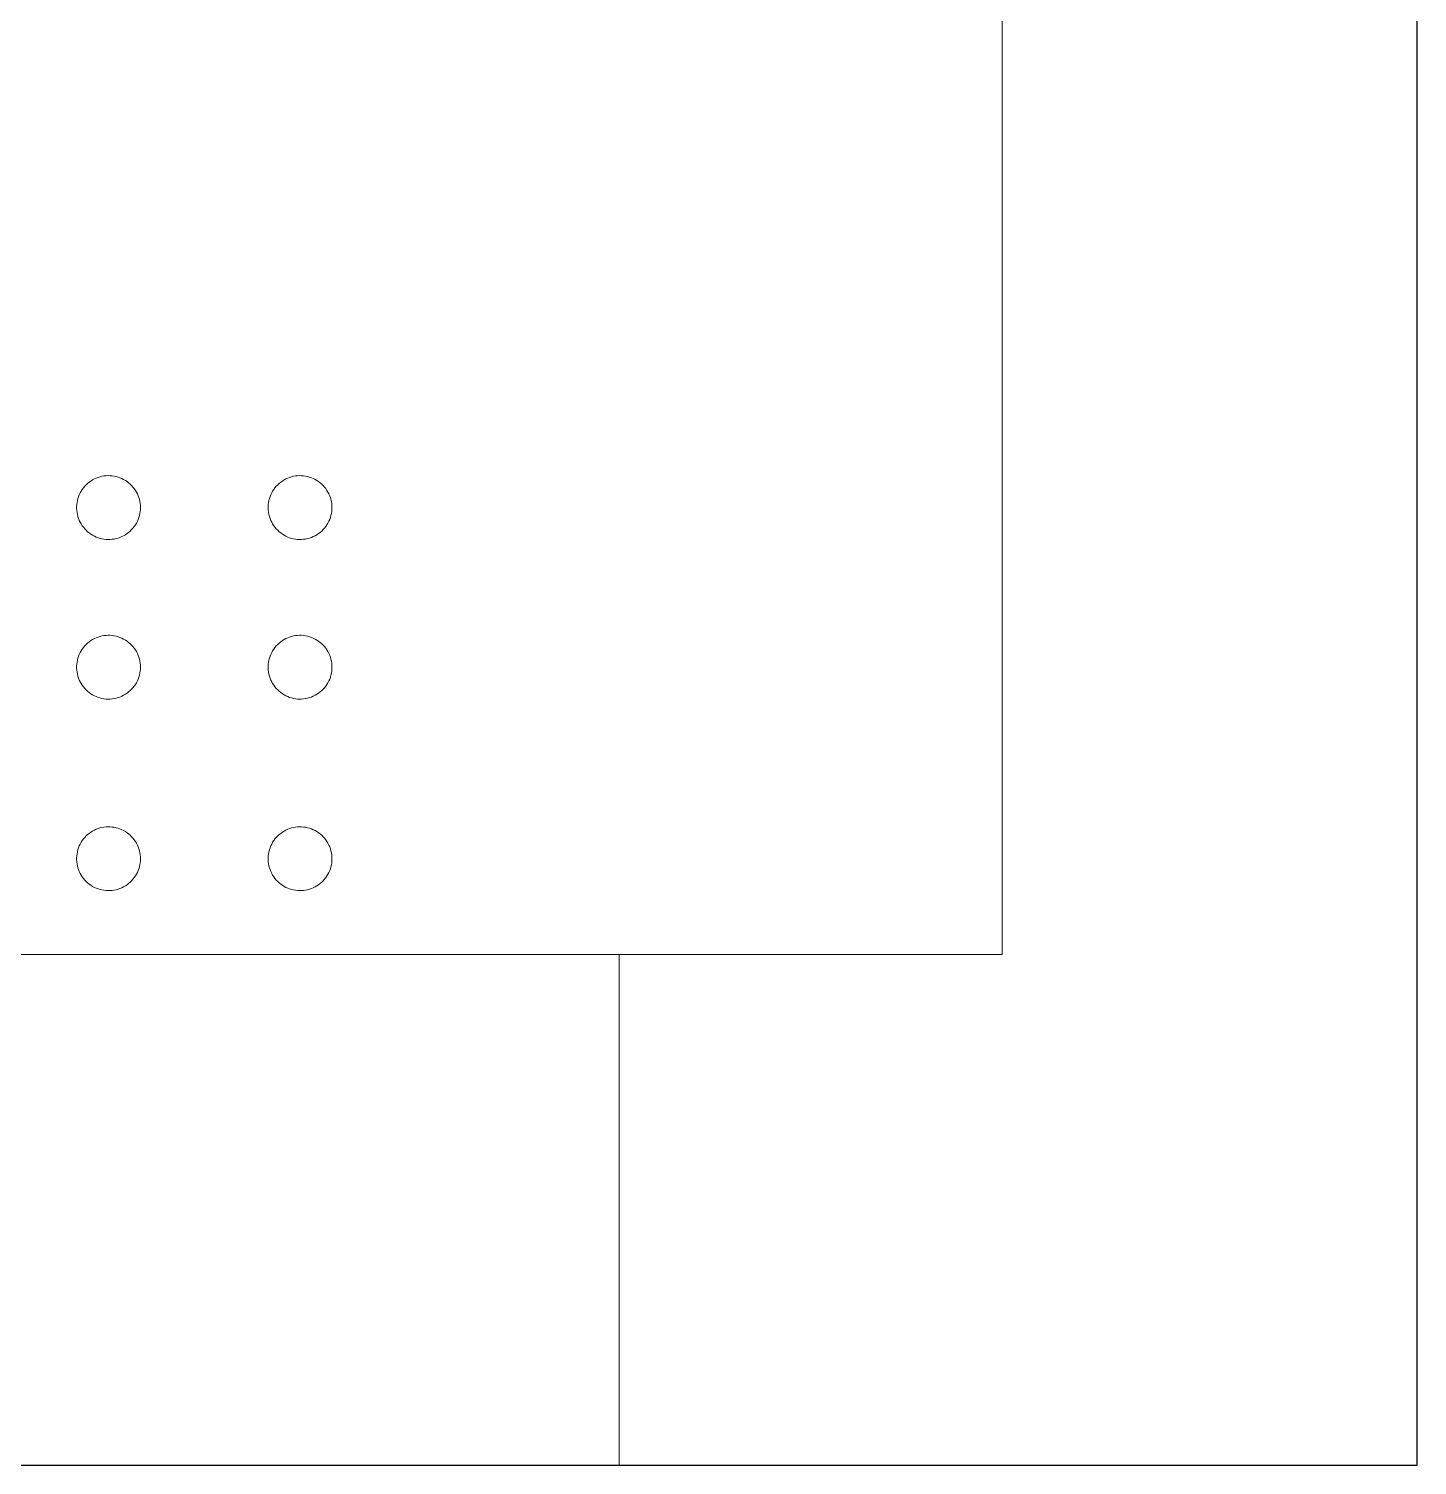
# Paper-space layout 'Sample Network Drawing - A1 Sheet' of a CAD drawing. Extents: x 49 to 806, y 22 to 564.
# Drawn here: x 286.088 to 289.707, y 146.041 to 149.785 of the extents above; entities that cross this region are included whole.
import ezdxf

# ---------------------------------------------------------------- set-up
doc = ezdxf.new("R2010")
doc.units = 0
doc.layers.add('N-EQPM-EXST', color=252, linetype='Continuous', lineweight=25)

psp = doc.layouts.new('Sample Network Drawing - A1 Sheet')

# ---------------------------------------------------------------- linework, layer by layer
at = {"layer": 'N-EQPM-EXST', "lineweight": 30}
for p, q in [((289.7074, 146.0411), (289.7074, 161.1823)), ((289.7074, 146.0411), (289.7074, 161.1823)), ((282.4696, 146.0411), (289.7074, 146.0411)), ((282.4696, 146.0411), (289.7074, 146.0411))]:
    psp.add_line(p, q, dxfattribs=at)
at = {"layer": 'N-EQPM-EXST', "lineweight": 0}
for points in [[(288.6259, 153.4453), (282.8855, 153.4453), (282.8855, 147.3722), (288.6259, 147.3722), (288.6259, 153.4453)], [(286.3797, 148.5369), (286.3795, 148.5421), (286.379, 148.5474), (286.3782, 148.5526), (286.377, 148.5578), (286.3755, 148.5628), (286.3737, 148.5678), (286.3716, 148.5726), (286.3692, 148.5773), (286.3665, 148.5818), (286.3635, 148.5862), (286.3602, 148.5903), (286.3567, 148.5943), (286.3529, 148.598), (286.3489, 148.6014), (286.3447, 148.6046), (286.3403, 148.6076), (286.3358, 148.6102), (286.331, 148.6125), (286.3262, 148.6146), (286.3212, 148.6163), (286.3161, 148.6177), (286.3109, 148.6188), (286.3057, 148.6196), (286.3004, 148.62), (286.2951, 148.6201), (286.2899, 148.6198), (286.2846, 148.6192), (286.2794, 148.6183), (286.2743, 148.6171), (286.2693, 148.6155), (286.2643, 148.6136), (286.2595, 148.6114), (286.2549, 148.6089), (286.2504, 148.6061), (286.2461, 148.6031), (286.242, 148.5997), (286.2381, 148.5962), (286.2345, 148.5923), (286.2311, 148.5883), (286.2279, 148.584), (286.2251, 148.5796), (286.2225, 148.575), (286.2203, 148.5702), (286.2183, 148.5653), (286.2166, 148.5603), (286.2153, 148.5552), (286.2143, 148.55), (286.2137, 148.5448), (286.2133, 148.5395), (286.2133, 148.5342), (286.2137, 148.529), (286.2143, 148.5237), (286.2153, 148.5185), (286.2166, 148.5134), (286.2183, 148.5084), (286.2203, 148.5035), (286.2225, 148.4987), (286.2251, 148.4941), (286.2279, 148.4897), (286.2311, 148.4854), (286.2345, 148.4814), (286.2381, 148.4776), (286.242, 148.474), (286.2461, 148.4707), (286.2504, 148.4676), (286.2549, 148.4648), (286.2595, 148.4623), (286.2643, 148.4601), (286.2693, 148.4583), (286.2743, 148.4567), (286.2794, 148.4554), (286.2846, 148.4545), (286.2899, 148.4539), (286.2951, 148.4537), (286.3004, 148.4538), (286.3057, 148.4542), (286.3109, 148.4549), (286.3161, 148.456), (286.3212, 148.4574), (286.3262, 148.4592), (286.331, 148.4612), (286.3358, 148.4635), (286.3403, 148.4662), (286.3447, 148.4691), (286.3489, 148.4723), (286.3529, 148.4758), (286.3567, 148.4795), (286.3602, 148.4834), (286.3635, 148.4875), (286.3665, 148.4919), (286.3692, 148.4964), (286.3716, 148.5011), (286.3737, 148.506), (286.3755, 148.5109), (286.377, 148.516), (286.3782, 148.5211), (286.379, 148.5263), (286.3795, 148.5316), (286.3797, 148.5369)], [(286.3797, 148.5369), (286.3795, 148.5421), (286.379, 148.5474), (286.3782, 148.5526), (286.377, 148.5578), (286.3755, 148.5628), (286.3737, 148.5678), (286.3716, 148.5726), (286.3692, 148.5773), (286.3665, 148.5818), (286.3635, 148.5862), (286.3602, 148.5903), (286.3567, 148.5943), (286.3529, 148.598), (286.3489, 148.6014), (286.3447, 148.6046), (286.3403, 148.6076), (286.3358, 148.6102), (286.331, 148.6125), (286.3262, 148.6146), (286.3212, 148.6163), (286.3161, 148.6177), (286.3109, 148.6188), (286.3057, 148.6196), (286.3004, 148.62), (286.2951, 148.6201), (286.2899, 148.6198), (286.2846, 148.6192), (286.2794, 148.6183), (286.2743, 148.6171), (286.2693, 148.6155), (286.2643, 148.6136), (286.2595, 148.6114), (286.2549, 148.6089), (286.2504, 148.6061), (286.2461, 148.6031), (286.242, 148.5997), (286.2381, 148.5962), (286.2345, 148.5923), (286.2311, 148.5883), (286.2279, 148.584), (286.2251, 148.5796), (286.2225, 148.575), (286.2203, 148.5702), (286.2183, 148.5653), (286.2166, 148.5603), (286.2153, 148.5552), (286.2143, 148.55), (286.2137, 148.5448), (286.2133, 148.5395), (286.2133, 148.5342), (286.2137, 148.529), (286.2143, 148.5237), (286.2153, 148.5185), (286.2166, 148.5134), (286.2183, 148.5084), (286.2203, 148.5035), (286.2225, 148.4987), (286.2251, 148.4941), (286.2279, 148.4897), (286.2311, 148.4854), (286.2345, 148.4814), (286.2381, 148.4776), (286.242, 148.474), (286.2461, 148.4707), (286.2504, 148.4676), (286.2549, 148.4648), (286.2595, 148.4623), (286.2643, 148.4601), (286.2693, 148.4583), (286.2743, 148.4567), (286.2794, 148.4554), (286.2846, 148.4545), (286.2899, 148.4539), (286.2951, 148.4537), (286.3004, 148.4538), (286.3057, 148.4542), (286.3109, 148.4549), (286.3161, 148.456), (286.3212, 148.4574), (286.3262, 148.4592), (286.331, 148.4612), (286.3358, 148.4635), (286.3403, 148.4662), (286.3447, 148.4691), (286.3489, 148.4723), (286.3529, 148.4758), (286.3567, 148.4795), (286.3602, 148.4834), (286.3635, 148.4875), (286.3665, 148.4919), (286.3692, 148.4964), (286.3716, 148.5011), (286.3737, 148.506), (286.3755, 148.5109), (286.377, 148.516), (286.3782, 148.5211), (286.379, 148.5263), (286.3795, 148.5316), (286.3797, 148.5369)], [(286.8788, 148.5369), (286.8787, 148.5421), (286.8782, 148.5474), (286.8773, 148.5526), (286.8762, 148.5578), (286.8747, 148.5628), (286.8729, 148.5678), (286.8707, 148.5726), (286.8683, 148.5773), (286.8656, 148.5818), (286.8626, 148.5862), (286.8594, 148.5903), (286.8558, 148.5943), (286.8521, 148.598), (286.8481, 148.6014), (286.8439, 148.6046), (286.8395, 148.6076), (286.8349, 148.6102), (286.8302, 148.6125), (286.8253, 148.6146), (286.8203, 148.6163), (286.8152, 148.6177), (286.8101, 148.6188), (286.8048, 148.6196), (286.7996, 148.62), (286.7943, 148.6201), (286.789, 148.6198), (286.7838, 148.6192), (286.7786, 148.6183), (286.7735, 148.6171), (286.7684, 148.6155), (286.7635, 148.6136), (286.7587, 148.6114), (286.754, 148.6089), (286.7495, 148.6061), (286.7452, 148.6031), (286.7411, 148.5997), (286.7373, 148.5962), (286.7336, 148.5923), (286.7302, 148.5883), (286.7271, 148.584), (286.7242, 148.5796), (286.7217, 148.575), (286.7194, 148.5702), (286.7175, 148.5653), (286.7158, 148.5603), (286.7145, 148.5552), (286.7135, 148.55), (286.7128, 148.5448), (286.7125, 148.5395), (286.7125, 148.5342), (286.7128, 148.529), (286.7135, 148.5237), (286.7145, 148.5185), (286.7158, 148.5134), (286.7175, 148.5084), (286.7194, 148.5035), (286.7217, 148.4987), (286.7242, 148.4941), (286.7271, 148.4897), (286.7302, 148.4854), (286.7336, 148.4814), (286.7373, 148.4776), (286.7411, 148.474), (286.7452, 148.4707), (286.7495, 148.4676), (286.754, 148.4648), (286.7587, 148.4623), (286.7635, 148.4601), (286.7684, 148.4583), (286.7735, 148.4567), (286.7786, 148.4554), (286.7838, 148.4545), (286.789, 148.4539), (286.7943, 148.4537), (286.7996, 148.4538), (286.8048, 148.4542), (286.8101, 148.4549), (286.8152, 148.456), (286.8203, 148.4574), (286.8253, 148.4592), (286.8302, 148.4612), (286.8349, 148.4635), (286.8395, 148.4662), (286.8439, 148.4691), (286.8481, 148.4723), (286.8521, 148.4758), (286.8558, 148.4795), (286.8594, 148.4834), (286.8626, 148.4875), (286.8656, 148.4919), (286.8683, 148.4964), (286.8707, 148.5011), (286.8729, 148.506), (286.8747, 148.5109), (286.8762, 148.516), (286.8773, 148.5211), (286.8782, 148.5263), (286.8787, 148.5316), (286.8788, 148.5369)], [(286.8788, 148.5369), (286.8787, 148.5421), (286.8782, 148.5474), (286.8773, 148.5526), (286.8762, 148.5578), (286.8747, 148.5628), (286.8729, 148.5678), (286.8707, 148.5726), (286.8683, 148.5773), (286.8656, 148.5818), (286.8626, 148.5862), (286.8594, 148.5903), (286.8558, 148.5943), (286.8521, 148.598), (286.8481, 148.6014), (286.8439, 148.6046), (286.8395, 148.6076), (286.8349, 148.6102), (286.8302, 148.6125), (286.8253, 148.6146), (286.8203, 148.6163), (286.8152, 148.6177), (286.8101, 148.6188), (286.8048, 148.6196), (286.7996, 148.62), (286.7943, 148.6201), (286.789, 148.6198), (286.7838, 148.6192), (286.7786, 148.6183), (286.7735, 148.6171), (286.7684, 148.6155), (286.7635, 148.6136), (286.7587, 148.6114), (286.754, 148.6089), (286.7495, 148.6061), (286.7452, 148.6031), (286.7411, 148.5997), (286.7373, 148.5962), (286.7336, 148.5923), (286.7302, 148.5883), (286.7271, 148.584), (286.7242, 148.5796), (286.7217, 148.575), (286.7194, 148.5702), (286.7175, 148.5653), (286.7158, 148.5603), (286.7145, 148.5552), (286.7135, 148.55), (286.7128, 148.5448), (286.7125, 148.5395), (286.7125, 148.5342), (286.7128, 148.529), (286.7135, 148.5237), (286.7145, 148.5185), (286.7158, 148.5134), (286.7175, 148.5084), (286.7194, 148.5035), (286.7217, 148.4987), (286.7242, 148.4941), (286.7271, 148.4897), (286.7302, 148.4854), (286.7336, 148.4814), (286.7373, 148.4776), (286.7411, 148.474), (286.7452, 148.4707), (286.7495, 148.4676), (286.754, 148.4648), (286.7587, 148.4623), (286.7635, 148.4601), (286.7684, 148.4583), (286.7735, 148.4567), (286.7786, 148.4554), (286.7838, 148.4545), (286.789, 148.4539), (286.7943, 148.4537), (286.7996, 148.4538), (286.8048, 148.4542), (286.8101, 148.4549), (286.8152, 148.456), (286.8203, 148.4574), (286.8253, 148.4592), (286.8302, 148.4612), (286.8349, 148.4635), (286.8395, 148.4662), (286.8439, 148.4691), (286.8481, 148.4723), (286.8521, 148.4758), (286.8558, 148.4795), (286.8594, 148.4834), (286.8626, 148.4875), (286.8656, 148.4919), (286.8683, 148.4964), (286.8707, 148.5011), (286.8729, 148.506), (286.8747, 148.5109), (286.8762, 148.516), (286.8773, 148.5211), (286.8782, 148.5263), (286.8787, 148.5316), (286.8788, 148.5369)], [(286.3797, 148.1209), (286.3795, 148.1262), (286.379, 148.1314), (286.3782, 148.1366), (286.377, 148.1418), (286.3755, 148.1469), (286.3737, 148.1518), (286.3716, 148.1567), (286.3692, 148.1614), (286.3665, 148.1659), (286.3635, 148.1702), (286.3602, 148.1744), (286.3567, 148.1783), (286.3529, 148.182), (286.3489, 148.1855), (286.3447, 148.1887), (286.3403, 148.1916), (286.3358, 148.1942), (286.331, 148.1966), (286.3262, 148.1986), (286.3212, 148.2003), (286.3161, 148.2018), (286.3109, 148.2028), (286.3057, 148.2036), (286.3004, 148.204), (286.2951, 148.2041), (286.2899, 148.2038), (286.2846, 148.2033), (286.2794, 148.2023), (286.2743, 148.2011), (286.2693, 148.1995), (286.2643, 148.1976), (286.2595, 148.1954), (286.2549, 148.193), (286.2504, 148.1902), (286.2461, 148.1871), (286.242, 148.1838), (286.2381, 148.1802), (286.2345, 148.1764), (286.2311, 148.1723), (286.2279, 148.1681), (286.2251, 148.1636), (286.2225, 148.159), (286.2203, 148.1543), (286.2183, 148.1494), (286.2166, 148.1443), (286.2153, 148.1392), (286.2143, 148.134), (286.2137, 148.1288), (286.2133, 148.1235), (286.2133, 148.1183), (286.2137, 148.113), (286.2143, 148.1078), (286.2153, 148.1026), (286.2166, 148.0975), (286.2183, 148.0925), (286.2203, 148.0875), (286.2225, 148.0828), (286.2251, 148.0782), (286.2279, 148.0737), (286.2311, 148.0695), (286.2345, 148.0654), (286.2381, 148.0616), (286.242, 148.058), (286.2461, 148.0547), (286.2504, 148.0516), (286.2549, 148.0489), (286.2595, 148.0464), (286.2643, 148.0442), (286.2693, 148.0423), (286.2743, 148.0407), (286.2794, 148.0395), (286.2846, 148.0386), (286.2899, 148.038), (286.2951, 148.0377), (286.3004, 148.0378), (286.3057, 148.0382), (286.3109, 148.039), (286.3161, 148.0401), (286.3212, 148.0415), (286.3262, 148.0432), (286.331, 148.0452), (286.3358, 148.0476), (286.3403, 148.0502), (286.3447, 148.0531), (286.3489, 148.0563), (286.3529, 148.0598), (286.3567, 148.0635), (286.3602, 148.0674), (286.3635, 148.0716), (286.3665, 148.0759), (286.3692, 148.0805), (286.3716, 148.0851), (286.3737, 148.09), (286.3755, 148.0949), (286.377, 148.1), (286.3782, 148.1052), (286.379, 148.1104), (286.3795, 148.1156), (286.3797, 148.1209)], [(286.3797, 148.1209), (286.3795, 148.1262), (286.379, 148.1314), (286.3782, 148.1366), (286.377, 148.1418), (286.3755, 148.1469), (286.3737, 148.1518), (286.3716, 148.1567), (286.3692, 148.1614), (286.3665, 148.1659), (286.3635, 148.1702), (286.3602, 148.1744), (286.3567, 148.1783), (286.3529, 148.182), (286.3489, 148.1855), (286.3447, 148.1887), (286.3403, 148.1916), (286.3358, 148.1942), (286.331, 148.1966), (286.3262, 148.1986), (286.3212, 148.2003), (286.3161, 148.2018), (286.3109, 148.2028), (286.3057, 148.2036), (286.3004, 148.204), (286.2951, 148.2041), (286.2899, 148.2038), (286.2846, 148.2033), (286.2794, 148.2023), (286.2743, 148.2011), (286.2693, 148.1995), (286.2643, 148.1976), (286.2595, 148.1954), (286.2549, 148.193), (286.2504, 148.1902), (286.2461, 148.1871), (286.242, 148.1838), (286.2381, 148.1802), (286.2345, 148.1764), (286.2311, 148.1723), (286.2279, 148.1681), (286.2251, 148.1636), (286.2225, 148.159), (286.2203, 148.1543), (286.2183, 148.1494), (286.2166, 148.1443), (286.2153, 148.1392), (286.2143, 148.134), (286.2137, 148.1288), (286.2133, 148.1235), (286.2133, 148.1183), (286.2137, 148.113), (286.2143, 148.1078), (286.2153, 148.1026), (286.2166, 148.0975), (286.2183, 148.0925), (286.2203, 148.0875), (286.2225, 148.0828), (286.2251, 148.0782), (286.2279, 148.0737), (286.2311, 148.0695), (286.2345, 148.0654), (286.2381, 148.0616), (286.242, 148.058), (286.2461, 148.0547), (286.2504, 148.0516), (286.2549, 148.0489), (286.2595, 148.0464), (286.2643, 148.0442), (286.2693, 148.0423), (286.2743, 148.0407), (286.2794, 148.0395), (286.2846, 148.0386), (286.2899, 148.038), (286.2951, 148.0377), (286.3004, 148.0378), (286.3057, 148.0382), (286.3109, 148.039), (286.3161, 148.0401), (286.3212, 148.0415), (286.3262, 148.0432), (286.331, 148.0452), (286.3358, 148.0476), (286.3403, 148.0502), (286.3447, 148.0531), (286.3489, 148.0563), (286.3529, 148.0598), (286.3567, 148.0635), (286.3602, 148.0674), (286.3635, 148.0716), (286.3665, 148.0759), (286.3692, 148.0805), (286.3716, 148.0851), (286.3737, 148.09), (286.3755, 148.0949), (286.377, 148.1), (286.3782, 148.1052), (286.379, 148.1104), (286.3795, 148.1156), (286.3797, 148.1209)], [(286.8788, 148.1209), (286.8787, 148.1262), (286.8782, 148.1314), (286.8773, 148.1366), (286.8762, 148.1418), (286.8747, 148.1469), (286.8729, 148.1518), (286.8707, 148.1567), (286.8683, 148.1614), (286.8656, 148.1659), (286.8626, 148.1702), (286.8594, 148.1744), (286.8558, 148.1783), (286.8521, 148.182), (286.8481, 148.1855), (286.8439, 148.1887), (286.8395, 148.1916), (286.8349, 148.1942), (286.8302, 148.1966), (286.8253, 148.1986), (286.8203, 148.2003), (286.8152, 148.2018), (286.8101, 148.2028), (286.8048, 148.2036), (286.7996, 148.204), (286.7943, 148.2041), (286.789, 148.2038), (286.7838, 148.2033), (286.7786, 148.2023), (286.7735, 148.2011), (286.7684, 148.1995), (286.7635, 148.1976), (286.7587, 148.1954), (286.754, 148.193), (286.7495, 148.1902), (286.7452, 148.1871), (286.7411, 148.1838), (286.7373, 148.1802), (286.7336, 148.1764), (286.7302, 148.1723), (286.7271, 148.1681), (286.7242, 148.1636), (286.7217, 148.159), (286.7194, 148.1543), (286.7175, 148.1494), (286.7158, 148.1443), (286.7145, 148.1392), (286.7135, 148.134), (286.7128, 148.1288), (286.7125, 148.1235), (286.7125, 148.1183), (286.7128, 148.113), (286.7135, 148.1078), (286.7145, 148.1026), (286.7158, 148.0975), (286.7175, 148.0925), (286.7194, 148.0875), (286.7217, 148.0828), (286.7242, 148.0782), (286.7271, 148.0737), (286.7302, 148.0695), (286.7336, 148.0654), (286.7373, 148.0616), (286.7411, 148.058), (286.7452, 148.0547), (286.7495, 148.0516), (286.754, 148.0489), (286.7587, 148.0464), (286.7635, 148.0442), (286.7684, 148.0423), (286.7735, 148.0407), (286.7786, 148.0395), (286.7838, 148.0386), (286.789, 148.038), (286.7943, 148.0377), (286.7996, 148.0378), (286.8048, 148.0382), (286.8101, 148.039), (286.8152, 148.0401), (286.8203, 148.0415), (286.8253, 148.0432), (286.8302, 148.0452), (286.8349, 148.0476), (286.8395, 148.0502), (286.8439, 148.0531), (286.8481, 148.0563), (286.8521, 148.0598), (286.8558, 148.0635), (286.8594, 148.0674), (286.8626, 148.0716), (286.8656, 148.0759), (286.8683, 148.0805), (286.8707, 148.0851), (286.8729, 148.09), (286.8747, 148.0949), (286.8762, 148.1), (286.8773, 148.1052), (286.8782, 148.1104), (286.8787, 148.1156), (286.8788, 148.1209)], [(286.8788, 148.1209), (286.8787, 148.1262), (286.8782, 148.1314), (286.8773, 148.1366), (286.8762, 148.1418), (286.8747, 148.1469), (286.8729, 148.1518), (286.8707, 148.1567), (286.8683, 148.1614), (286.8656, 148.1659), (286.8626, 148.1702), (286.8594, 148.1744), (286.8558, 148.1783), (286.8521, 148.182), (286.8481, 148.1855), (286.8439, 148.1887), (286.8395, 148.1916), (286.8349, 148.1942), (286.8302, 148.1966), (286.8253, 148.1986), (286.8203, 148.2003), (286.8152, 148.2018), (286.8101, 148.2028), (286.8048, 148.2036), (286.7996, 148.204), (286.7943, 148.2041), (286.789, 148.2038), (286.7838, 148.2033), (286.7786, 148.2023), (286.7735, 148.2011), (286.7684, 148.1995), (286.7635, 148.1976), (286.7587, 148.1954), (286.754, 148.193), (286.7495, 148.1902), (286.7452, 148.1871), (286.7411, 148.1838), (286.7373, 148.1802), (286.7336, 148.1764), (286.7302, 148.1723), (286.7271, 148.1681), (286.7242, 148.1636), (286.7217, 148.159), (286.7194, 148.1543), (286.7175, 148.1494), (286.7158, 148.1443), (286.7145, 148.1392), (286.7135, 148.134), (286.7128, 148.1288), (286.7125, 148.1235), (286.7125, 148.1183), (286.7128, 148.113), (286.7135, 148.1078), (286.7145, 148.1026), (286.7158, 148.0975), (286.7175, 148.0925), (286.7194, 148.0875), (286.7217, 148.0828), (286.7242, 148.0782), (286.7271, 148.0737), (286.7302, 148.0695), (286.7336, 148.0654), (286.7373, 148.0616), (286.7411, 148.058), (286.7452, 148.0547), (286.7495, 148.0516), (286.754, 148.0489), (286.7587, 148.0464), (286.7635, 148.0442), (286.7684, 148.0423), (286.7735, 148.0407), (286.7786, 148.0395), (286.7838, 148.0386), (286.789, 148.038), (286.7943, 148.0377), (286.7996, 148.0378), (286.8048, 148.0382), (286.8101, 148.039), (286.8152, 148.0401), (286.8203, 148.0415), (286.8253, 148.0432), (286.8302, 148.0452), (286.8349, 148.0476), (286.8395, 148.0502), (286.8439, 148.0531), (286.8481, 148.0563), (286.8521, 148.0598), (286.8558, 148.0635), (286.8594, 148.0674), (286.8626, 148.0716), (286.8656, 148.0759), (286.8683, 148.0805), (286.8707, 148.0851), (286.8729, 148.09), (286.8747, 148.0949), (286.8762, 148.1), (286.8773, 148.1052), (286.8782, 148.1104), (286.8787, 148.1156), (286.8788, 148.1209)], [(286.3797, 147.6217), (286.3795, 147.627), (286.379, 147.6323), (286.3782, 147.6375), (286.377, 147.6426), (286.3755, 147.6477), (286.3737, 147.6527), (286.3716, 147.6575), (286.3692, 147.6622), (286.3665, 147.6667), (286.3635, 147.6711), (286.3602, 147.6752), (286.3567, 147.6792), (286.3529, 147.6829), (286.3489, 147.6863), (286.3447, 147.6895), (286.3403, 147.6924), (286.3358, 147.6951), (286.331, 147.6974), (286.3262, 147.6995), (286.3212, 147.7012), (286.3161, 147.7026), (286.3109, 147.7037), (286.3057, 147.7044), (286.3004, 147.7048), (286.2951, 147.7049), (286.2899, 147.7047), (286.2846, 147.7041), (286.2794, 147.7032), (286.2743, 147.7019), (286.2693, 147.7004), (286.2643, 147.6985), (286.2595, 147.6963), (286.2549, 147.6938), (286.2504, 147.691), (286.2461, 147.6879), (286.242, 147.6846), (286.2381, 147.681), (286.2345, 147.6772), (286.2311, 147.6732), (286.2279, 147.6689), (286.2251, 147.6645), (286.2225, 147.6599), (286.2203, 147.6551), (286.2183, 147.6502), (286.2166, 147.6452), (286.2153, 147.6401), (286.2143, 147.6349), (286.2137, 147.6297), (286.2133, 147.6244), (286.2133, 147.6191), (286.2137, 147.6138), (286.2143, 147.6086), (286.2153, 147.6034), (286.2166, 147.5983), (286.2183, 147.5933), (286.2203, 147.5884), (286.2225, 147.5836), (286.2251, 147.579), (286.2279, 147.5746), (286.2311, 147.5703), (286.2345, 147.5663), (286.2381, 147.5625), (286.242, 147.5589), (286.2461, 147.5555), (286.2504, 147.5525), (286.2549, 147.5497), (286.2595, 147.5472), (286.2643, 147.545), (286.2693, 147.5431), (286.2743, 147.5416), (286.2794, 147.5403), (286.2846, 147.5394), (286.2899, 147.5388), (286.2951, 147.5386), (286.3004, 147.5386), (286.3057, 147.5391), (286.3109, 147.5398), (286.3161, 147.5409), (286.3212, 147.5423), (286.3262, 147.544), (286.331, 147.5461), (286.3358, 147.5484), (286.3403, 147.5511), (286.3447, 147.554), (286.3489, 147.5572), (286.3529, 147.5606), (286.3567, 147.5643), (286.3602, 147.5683), (286.3635, 147.5724), (286.3665, 147.5768), (286.3692, 147.5813), (286.3716, 147.586), (286.3737, 147.5908), (286.3755, 147.5958), (286.377, 147.6008), (286.3782, 147.606), (286.379, 147.6112), (286.3795, 147.6165), (286.3797, 147.6217)], [(286.3797, 147.6217), (286.3795, 147.627), (286.379, 147.6323), (286.3782, 147.6375), (286.377, 147.6426), (286.3755, 147.6477), (286.3737, 147.6527), (286.3716, 147.6575), (286.3692, 147.6622), (286.3665, 147.6667), (286.3635, 147.6711), (286.3602, 147.6752), (286.3567, 147.6792), (286.3529, 147.6829), (286.3489, 147.6863), (286.3447, 147.6895), (286.3403, 147.6924), (286.3358, 147.6951), (286.331, 147.6974), (286.3262, 147.6995), (286.3212, 147.7012), (286.3161, 147.7026), (286.3109, 147.7037), (286.3057, 147.7044), (286.3004, 147.7048), (286.2951, 147.7049), (286.2899, 147.7047), (286.2846, 147.7041), (286.2794, 147.7032), (286.2743, 147.7019), (286.2693, 147.7004), (286.2643, 147.6985), (286.2595, 147.6963), (286.2549, 147.6938), (286.2504, 147.691), (286.2461, 147.6879), (286.242, 147.6846), (286.2381, 147.681), (286.2345, 147.6772), (286.2311, 147.6732), (286.2279, 147.6689), (286.2251, 147.6645), (286.2225, 147.6599), (286.2203, 147.6551), (286.2183, 147.6502), (286.2166, 147.6452), (286.2153, 147.6401), (286.2143, 147.6349), (286.2137, 147.6297), (286.2133, 147.6244), (286.2133, 147.6191), (286.2137, 147.6138), (286.2143, 147.6086), (286.2153, 147.6034), (286.2166, 147.5983), (286.2183, 147.5933), (286.2203, 147.5884), (286.2225, 147.5836), (286.2251, 147.579), (286.2279, 147.5746), (286.2311, 147.5703), (286.2345, 147.5663), (286.2381, 147.5625), (286.242, 147.5589), (286.2461, 147.5555), (286.2504, 147.5525), (286.2549, 147.5497), (286.2595, 147.5472), (286.2643, 147.545), (286.2693, 147.5431), (286.2743, 147.5416), (286.2794, 147.5403), (286.2846, 147.5394), (286.2899, 147.5388), (286.2951, 147.5386), (286.3004, 147.5386), (286.3057, 147.5391), (286.3109, 147.5398), (286.3161, 147.5409), (286.3212, 147.5423), (286.3262, 147.544), (286.331, 147.5461), (286.3358, 147.5484), (286.3403, 147.5511), (286.3447, 147.554), (286.3489, 147.5572), (286.3529, 147.5606), (286.3567, 147.5643), (286.3602, 147.5683), (286.3635, 147.5724), (286.3665, 147.5768), (286.3692, 147.5813), (286.3716, 147.586), (286.3737, 147.5908), (286.3755, 147.5958), (286.377, 147.6008), (286.3782, 147.606), (286.379, 147.6112), (286.3795, 147.6165), (286.3797, 147.6217)], [(286.8788, 147.6217), (286.8787, 147.627), (286.8782, 147.6323), (286.8773, 147.6375), (286.8762, 147.6426), (286.8747, 147.6477), (286.8729, 147.6527), (286.8707, 147.6575), (286.8683, 147.6622), (286.8656, 147.6667), (286.8626, 147.6711), (286.8594, 147.6752), (286.8558, 147.6792), (286.8521, 147.6829), (286.8481, 147.6863), (286.8439, 147.6895), (286.8395, 147.6924), (286.8349, 147.6951), (286.8302, 147.6974), (286.8253, 147.6995), (286.8203, 147.7012), (286.8152, 147.7026), (286.8101, 147.7037), (286.8048, 147.7044), (286.7996, 147.7048), (286.7943, 147.7049), (286.789, 147.7047), (286.7838, 147.7041), (286.7786, 147.7032), (286.7735, 147.7019), (286.7684, 147.7004), (286.7635, 147.6985), (286.7587, 147.6963), (286.754, 147.6938), (286.7495, 147.691), (286.7452, 147.6879), (286.7411, 147.6846), (286.7373, 147.681), (286.7336, 147.6772), (286.7302, 147.6732), (286.7271, 147.6689), (286.7242, 147.6645), (286.7217, 147.6599), (286.7194, 147.6551), (286.7175, 147.6502), (286.7158, 147.6452), (286.7145, 147.6401), (286.7135, 147.6349), (286.7128, 147.6297), (286.7125, 147.6244), (286.7125, 147.6191), (286.7128, 147.6138), (286.7135, 147.6086), (286.7145, 147.6034), (286.7158, 147.5983), (286.7175, 147.5933), (286.7194, 147.5884), (286.7217, 147.5836), (286.7242, 147.579), (286.7271, 147.5746), (286.7302, 147.5703), (286.7336, 147.5663), (286.7373, 147.5625), (286.7411, 147.5589), (286.7452, 147.5555), (286.7495, 147.5525), (286.754, 147.5497), (286.7587, 147.5472), (286.7635, 147.545), (286.7684, 147.5431), (286.7735, 147.5416), (286.7786, 147.5403), (286.7838, 147.5394), (286.789, 147.5388), (286.7943, 147.5386), (286.7996, 147.5386), (286.8048, 147.5391), (286.8101, 147.5398), (286.8152, 147.5409), (286.8203, 147.5423), (286.8253, 147.544), (286.8302, 147.5461), (286.8349, 147.5484), (286.8395, 147.5511), (286.8439, 147.554), (286.8481, 147.5572), (286.8521, 147.5606), (286.8558, 147.5643), (286.8594, 147.5683), (286.8626, 147.5724), (286.8656, 147.5768), (286.8683, 147.5813), (286.8707, 147.586), (286.8729, 147.5908), (286.8747, 147.5958), (286.8762, 147.6008), (286.8773, 147.606), (286.8782, 147.6112), (286.8787, 147.6165), (286.8788, 147.6217)], [(286.8788, 147.6217), (286.8787, 147.627), (286.8782, 147.6323), (286.8773, 147.6375), (286.8762, 147.6426), (286.8747, 147.6477), (286.8729, 147.6527), (286.8707, 147.6575), (286.8683, 147.6622), (286.8656, 147.6667), (286.8626, 147.6711), (286.8594, 147.6752), (286.8558, 147.6792), (286.8521, 147.6829), (286.8481, 147.6863), (286.8439, 147.6895), (286.8395, 147.6924), (286.8349, 147.6951), (286.8302, 147.6974), (286.8253, 147.6995), (286.8203, 147.7012), (286.8152, 147.7026), (286.8101, 147.7037), (286.8048, 147.7044), (286.7996, 147.7048), (286.7943, 147.7049), (286.789, 147.7047), (286.7838, 147.7041), (286.7786, 147.7032), (286.7735, 147.7019), (286.7684, 147.7004), (286.7635, 147.6985), (286.7587, 147.6963), (286.754, 147.6938), (286.7495, 147.691), (286.7452, 147.6879), (286.7411, 147.6846), (286.7373, 147.681), (286.7336, 147.6772), (286.7302, 147.6732), (286.7271, 147.6689), (286.7242, 147.6645), (286.7217, 147.6599), (286.7194, 147.6551), (286.7175, 147.6502), (286.7158, 147.6452), (286.7145, 147.6401), (286.7135, 147.6349), (286.7128, 147.6297), (286.7125, 147.6244), (286.7125, 147.6191), (286.7128, 147.6138), (286.7135, 147.6086), (286.7145, 147.6034), (286.7158, 147.5983), (286.7175, 147.5933), (286.7194, 147.5884), (286.7217, 147.5836), (286.7242, 147.579), (286.7271, 147.5746), (286.7302, 147.5703), (286.7336, 147.5663), (286.7373, 147.5625), (286.7411, 147.5589), (286.7452, 147.5555), (286.7495, 147.5525), (286.754, 147.5497), (286.7587, 147.5472), (286.7635, 147.545), (286.7684, 147.5431), (286.7735, 147.5416), (286.7786, 147.5403), (286.7838, 147.5394), (286.789, 147.5388), (286.7943, 147.5386), (286.7996, 147.5386), (286.8048, 147.5391), (286.8101, 147.5398), (286.8152, 147.5409), (286.8203, 147.5423), (286.8253, 147.544), (286.8302, 147.5461), (286.8349, 147.5484), (286.8395, 147.5511), (286.8439, 147.554), (286.8481, 147.5572), (286.8521, 147.5606), (286.8558, 147.5643), (286.8594, 147.5683), (286.8626, 147.5724), (286.8656, 147.5768), (286.8683, 147.5813), (286.8707, 147.586), (286.8729, 147.5908), (286.8747, 147.5958), (286.8762, 147.6008), (286.8773, 147.606), (286.8782, 147.6112), (286.8787, 147.6165), (286.8788, 147.6217)], [(287.6276, 147.3722), (287.6276, 146.0411)]]:
    psp.add_lwpolyline(points, dxfattribs=at)

doc.saveas('drawing.dxf')
